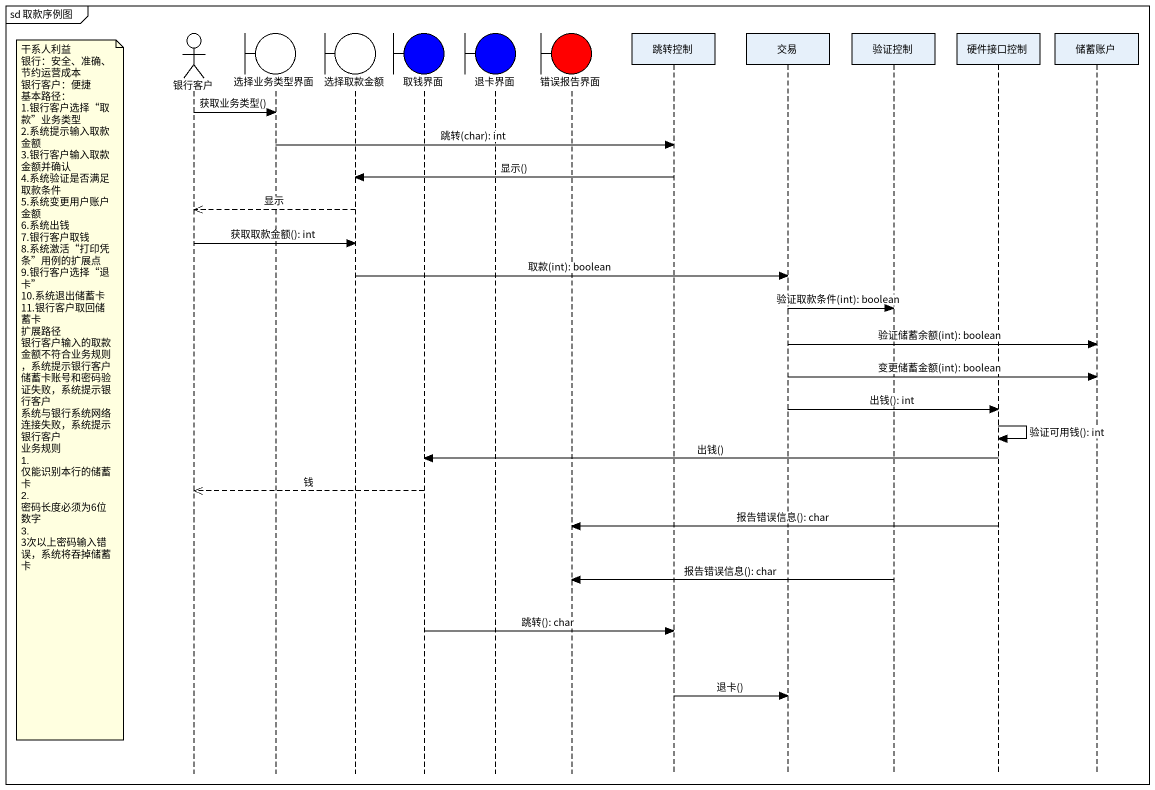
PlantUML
@startuml
mainframe sd 取款序例图
hide footbox
actor 银行客户
boundary 选择业务类型界面
boundary 选择取款金额
boundary 取钱界面 #0000FF
boundary 退卡界面 #0000FF
boundary 错误报告界面 #FF0000
participant 跳转控制
participant 交易
participant 验证控制
participant 硬件接口控制
participant 储蓄账户

银行客户 -> 选择业务类型界面 : 获取业务类型()
选择业务类型界面 -> 跳转控制 : 跳转(char): int
跳转控制 -> 选择取款金额 : 显示()
选择取款金额 -->> 银行客户 : 显示
银行客户 -> 选择取款金额 : 获取取款金额(): int
选择取款金额 -> 交易 : 取款(int): boolean
交易 -> 验证控制 : 验证取款条件(int): boolean
交易 -> 储蓄账户 : 验证储蓄余额(int): boolean
交易 -> 储蓄账户 : 变更储蓄金额(int): boolean
note left of 银行客户
  干系人利益
  银行：安全、准确、节约运营成本
  银行客户：便捷
  基本路径：
  1.银行客户选择“取款”业务类型
  2.系统提示输入取款金额
  3.银行客户输入取款金额并确认
  4.系统验证是否满足取款条件
  5.系统变更用户账户金额
  6.系统出钱
  7.银行客户取钱
  8.系统激活“打印凭条”用例的扩展点
  9.银行客户选择“退卡”
  10.系统退出储蓄卡
  11.银行客户取回储蓄卡
  扩展路径
  银行客户输入的取款金额不符合业务规则，系统提示银行客户
  储蓄卡账号和密码验证失败，系统提示银行客户
  系统与银行系统网络连接失败，系统提示银行客户
  业务规则
  1. 仅能识别本行的储蓄卡
  2. 密码长度必须为6位数字
  3. 3次以上密码输入错误，系统将吞掉储蓄卡
end note
交易 -> 硬件接口控制 : 出钱(): int
硬件接口控制 -> 硬件接口控制 : 验证可用钱(): int
硬件接口控制 -> 取钱界面 : 出钱()
取钱界面 -->> 银行客户 : 钱
硬件接口控制 -> 错误报告界面 : 报告错误信息(): char
验证控制 -> 错误报告界面 : 报告错误信息(): char
取钱界面 -> 跳转控制 : 跳转(): char
跳转控制 -> 交易 : 退卡()
@enduml
